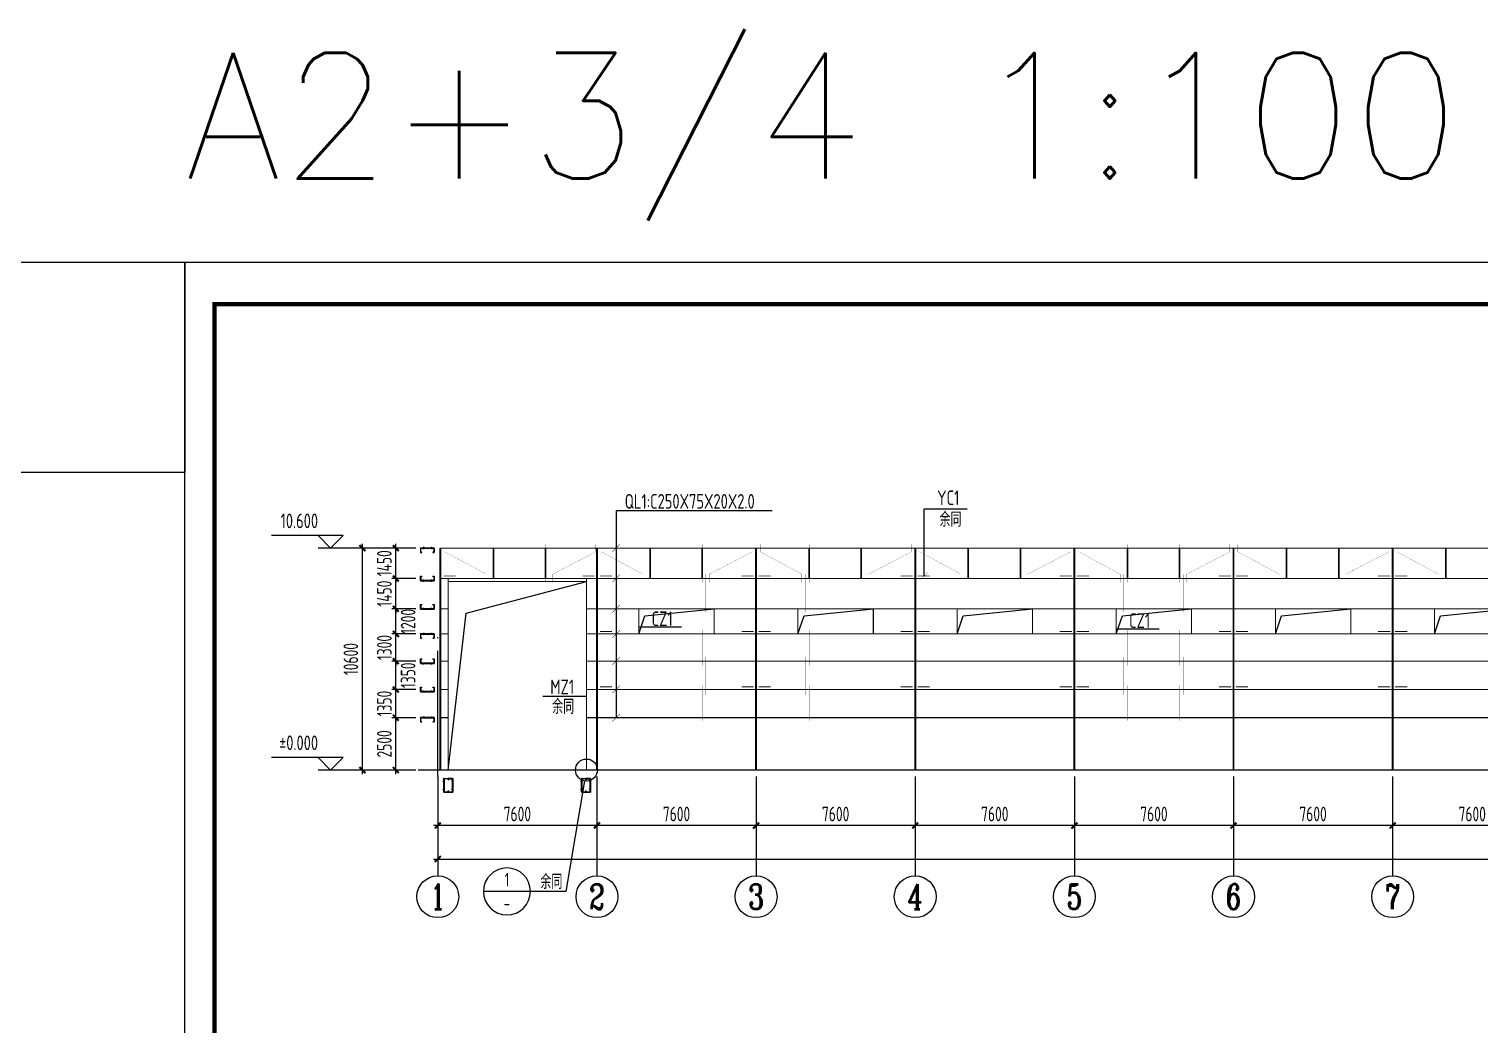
# Model space of a CAD drawing. Extents: x -3102990 to -851544, y -5293060 to -2540151.
# Drawn here: x -1682149 to -1647503, y -2649117 to -2625331 of the extents above; entities that cross this region are included whole.
import ezdxf
from ezdxf.enums import TextEntityAlignment as Align

# ---------------------------------------------------------------- set-up
doc = ezdxf.new("R2010")
doc.units = 0
doc.header["$LTSCALE"] = 1000
doc.header["$PDMODE"] = 1
doc.linetypes.add('DASH', pattern=[0.35, 0.25, -0.1])
doc.linetypes.add('DOTE', pattern=[2.42, 2, -0.2, 0.02, -0.2])
doc.layers.get('0').update_dxf_attribs({"linetype": 'CONTINUOUS'})
doc.layers.get('Defpoints').update_dxf_attribs({"linetype": 'CONTINUOUS'})
for name, color, linetype in [('AXIS', 253, 'DOTE'), ('BEAM_CON', 4, 'CONTINUOUS'), ('COLU', 7, 'CONTINUOUS'), ('DIM', 3, 'CONTINUOUS'), ('NUM', 7, 'CONTINUOUS'), ('PUB_TITLE', 4, 'CONTINUOUS'), ('REIN', 1, 'CONTINUOUS'), ('TEXT', 7, 'CONTINUOUS'), ('THIN', 7, 'CONTINUOUS'), ('檩托', 151, 'CONTINUOUS')]:
    doc.layers.add(name, color=color, linetype=linetype)
doc.layers.add('yichutu', color=7, linetype='CONTINUOUS', true_color=0xffffff, plot=False)
doc.styles.add('HZTXT', font='txt.shx', dxfattribs={"width": 0.7, "height": 300, "bigfont": 'hztxt.shx'})
doc.styles.add('TSSD_Axis', font='Complex.shx', dxfattribs={"width": 0.7, "bigfont": 'hztxt.shx'})
doc.styles.add('TSSD_Dimension', font='tssdeng.shx', dxfattribs={"width": 0.7, "bigfont": 'Hztxt.shx'})
doc.styles.add('TSSD_Label', font='tssdeng.shx', dxfattribs={"width": 0.75, "bigfont": 'hztxt.shx'})
doc.styles.add('TSSD_Num', font='tssdeng.shx', dxfattribs={"width": 0.75, "bigfont": 'hztxt.shx'})
doc.styles.add('TSSD_Rein', font='Tssdeng.shx', dxfattribs={"width": 0.75, "bigfont": 'hztxt.shx'})
doc.dimstyles.new('TSSD_200_100', dxfattribs={"dimtxt": 350, "dimasz": 100, "dimexe": 100, "dimexo": 250, "dimgap": 100, "dimtad": 1, "dimdec": 0, "dimlfac": 2, "dimzin": 0, "dimdsep": 46, "dimtxsty": 'TSSD_Dimension', "dimblk": 'ARCHTICK', "dimcen": 0, "dimdle": 100, "dimclrt": 7, "dimadec": 0, "dimazin": 0, "dimtfac": 1, "dimtdec": 0, "dimtix": 1, "dimtmove": 2, "dimatfit": 3, "dimfxl": 1, "dimtolj": 1, "dimtzin": 0, "dimarcsym": 0})

# ---------------------------------------------------------------- blocks, each defined once
blk = doc.blocks.new('ts_axno')
at = {"color": 0, "linetype": 'ByBlock', "lineweight": -2}
blk.add_circle((0, 0), 0.5, dxfattribs=at)
at = {"color": 0, "linetype": 'ByBlock', "lineweight": -2, "style": 'TSSD_Axis', "width": 0.7}
blk.add_attdef('A', text='', height=0.6, dxfattribs=at).set_placement((0, 0), align=Align.MIDDLE_CENTER)
blk = doc.blocks.new('_ArchTick')
at = {"color": 0, "const_width": 0.5}
blk.add_lwpolyline([(-0.71, -0.71), (0.71, 0.71)], dxfattribs=at)
blk = doc.blocks.new('*D1739')
at = {"layer": 'Defpoints', "color": 0, "ltscale": 1.5}
for p in [(-1649588, -2643181), (-1645788, -2643181), (-1649588, -2644353)]:
    blk.add_point(p, dxfattribs=at)
at = {"layer": 'DIM', "color": 0, "lineweight": -2, "ltscale": 1.5}
for p, q in [((-1649588, -2643431), (-1649588, -2644453)), ((-1645788, -2643431), (-1645788, -2644453)), ((-1645688, -2644353), (-1649688, -2644353))]:
    blk.add_line(p, q, dxfattribs=at)
at = {"layer": 'DIM', "color": 0, "lineweight": -2, "ltscale": 1.5, "xscale": 100, "yscale": 100, "zscale": 100, "rotation": 180}
blk.add_blockref('_ArchTick', (-1649588, -2644353), dxfattribs=at)
at = {"layer": 'DIM', "color": 0, "lineweight": -2, "ltscale": 1.5, "xscale": 100, "yscale": 100, "zscale": 100}
blk.add_blockref('_ArchTick', (-1645788, -2644353), dxfattribs=at)
at = {"layer": 'DIM', "color": 7, "ltscale": 1.5, "insert": (-1647688, -2644078), "char_height": 350, "attachment_point": 5, "style": 'TSSD_Dimension'}
blk.add_mtext('\\A1;7600', dxfattribs=at)
blk = doc.blocks.new('*D1740')
at = {"layer": 'Defpoints', "color": 0, "ltscale": 1.5}
for p in [(-1653388, -2643181), (-1649588, -2643181), (-1653388, -2644353)]:
    blk.add_point(p, dxfattribs=at)
at = {"layer": 'DIM', "color": 0, "lineweight": -2, "ltscale": 1.5}
for p, q in [((-1653388, -2643431), (-1653388, -2644453)), ((-1649588, -2643431), (-1649588, -2644453)), ((-1649488, -2644353), (-1653488, -2644353))]:
    blk.add_line(p, q, dxfattribs=at)
at = {"layer": 'DIM', "color": 0, "lineweight": -2, "ltscale": 1.5, "xscale": 100, "yscale": 100, "zscale": 100, "rotation": 180}
blk.add_blockref('_ArchTick', (-1653388, -2644353), dxfattribs=at)
at = {"layer": 'DIM', "color": 0, "lineweight": -2, "ltscale": 1.5, "xscale": 100, "yscale": 100, "zscale": 100}
blk.add_blockref('_ArchTick', (-1649588, -2644353), dxfattribs=at)
at = {"layer": 'DIM', "color": 7, "ltscale": 1.5, "insert": (-1651488, -2644078), "char_height": 350, "attachment_point": 5, "style": 'TSSD_Dimension'}
blk.add_mtext('\\A1;7600', dxfattribs=at)
blk = doc.blocks.new('*D1741')
at = {"layer": 'Defpoints', "color": 0, "ltscale": 1.5}
for p in [(-1657188, -2643181), (-1653388, -2643181), (-1657188, -2644353)]:
    blk.add_point(p, dxfattribs=at)
at = {"layer": 'DIM', "color": 0, "lineweight": -2, "ltscale": 1.5}
for p, q in [((-1657188, -2643431), (-1657188, -2644453)), ((-1653388, -2643431), (-1653388, -2644453)), ((-1653288, -2644353), (-1657288, -2644353))]:
    blk.add_line(p, q, dxfattribs=at)
at = {"layer": 'DIM', "color": 0, "lineweight": -2, "ltscale": 1.5, "xscale": 100, "yscale": 100, "zscale": 100, "rotation": 180}
blk.add_blockref('_ArchTick', (-1657188, -2644353), dxfattribs=at)
at = {"layer": 'DIM', "color": 0, "lineweight": -2, "ltscale": 1.5, "xscale": 100, "yscale": 100, "zscale": 100}
blk.add_blockref('_ArchTick', (-1653388, -2644353), dxfattribs=at)
at = {"layer": 'DIM', "color": 7, "ltscale": 1.5, "insert": (-1655288, -2644078), "char_height": 350, "attachment_point": 5, "style": 'TSSD_Dimension'}
blk.add_mtext('\\A1;7600', dxfattribs=at)
blk = doc.blocks.new('*D1742')
at = {"layer": 'Defpoints', "color": 0, "ltscale": 1.5}
for p in [(-1660988, -2643181), (-1657188, -2643181), (-1660988, -2644353)]:
    blk.add_point(p, dxfattribs=at)
at = {"layer": 'DIM', "color": 0, "lineweight": -2, "ltscale": 1.5}
for p, q in [((-1660988, -2643431), (-1660988, -2644453)), ((-1657188, -2643431), (-1657188, -2644453)), ((-1657088, -2644353), (-1661088, -2644353))]:
    blk.add_line(p, q, dxfattribs=at)
at = {"layer": 'DIM', "color": 0, "lineweight": -2, "ltscale": 1.5, "xscale": 100, "yscale": 100, "zscale": 100, "rotation": 180}
blk.add_blockref('_ArchTick', (-1660988, -2644353), dxfattribs=at)
at = {"layer": 'DIM', "color": 0, "lineweight": -2, "ltscale": 1.5, "xscale": 100, "yscale": 100, "zscale": 100}
blk.add_blockref('_ArchTick', (-1657188, -2644353), dxfattribs=at)
at = {"layer": 'DIM', "color": 7, "ltscale": 1.5, "insert": (-1659088, -2644078), "char_height": 350, "attachment_point": 5, "style": 'TSSD_Dimension'}
blk.add_mtext('\\A1;7600', dxfattribs=at)
blk = doc.blocks.new('*D1743')
at = {"layer": 'Defpoints', "color": 0, "ltscale": 1.5}
for p in [(-1664788, -2643181), (-1660988, -2643181), (-1664788, -2644353)]:
    blk.add_point(p, dxfattribs=at)
at = {"layer": 'DIM', "color": 0, "lineweight": -2, "ltscale": 1.5}
for p, q in [((-1664788, -2643431), (-1664788, -2644453)), ((-1660988, -2643431), (-1660988, -2644453)), ((-1660888, -2644353), (-1664888, -2644353))]:
    blk.add_line(p, q, dxfattribs=at)
at = {"layer": 'DIM', "color": 0, "lineweight": -2, "ltscale": 1.5, "xscale": 100, "yscale": 100, "zscale": 100, "rotation": 180}
blk.add_blockref('_ArchTick', (-1664788, -2644353), dxfattribs=at)
at = {"layer": 'DIM', "color": 0, "lineweight": -2, "ltscale": 1.5, "xscale": 100, "yscale": 100, "zscale": 100}
blk.add_blockref('_ArchTick', (-1660988, -2644353), dxfattribs=at)
at = {"layer": 'DIM', "color": 7, "ltscale": 1.5, "insert": (-1662888, -2644078), "char_height": 350, "attachment_point": 5, "style": 'TSSD_Dimension'}
blk.add_mtext('\\A1;7600', dxfattribs=at)
blk = doc.blocks.new('*D1744')
at = {"layer": 'Defpoints', "color": 0, "ltscale": 1.5}
for p in [(-1668588, -2643181), (-1664788, -2643181), (-1668588, -2644353)]:
    blk.add_point(p, dxfattribs=at)
at = {"layer": 'DIM', "color": 0, "lineweight": -2, "ltscale": 1.5}
for p, q in [((-1668588, -2643431), (-1668588, -2644453)), ((-1664788, -2643431), (-1664788, -2644453)), ((-1664688, -2644353), (-1668688, -2644353))]:
    blk.add_line(p, q, dxfattribs=at)
at = {"layer": 'DIM', "color": 0, "lineweight": -2, "ltscale": 1.5, "xscale": 100, "yscale": 100, "zscale": 100, "rotation": 180}
blk.add_blockref('_ArchTick', (-1668588, -2644353), dxfattribs=at)
at = {"layer": 'DIM', "color": 0, "lineweight": -2, "ltscale": 1.5, "xscale": 100, "yscale": 100, "zscale": 100}
blk.add_blockref('_ArchTick', (-1664788, -2644353), dxfattribs=at)
at = {"layer": 'DIM', "color": 7, "ltscale": 1.5, "insert": (-1666688, -2644078), "char_height": 350, "attachment_point": 5, "style": 'TSSD_Dimension'}
blk.add_mtext('\\A1;7600', dxfattribs=at)
blk = doc.blocks.new('*D1745')
at = {"layer": 'Defpoints', "color": 0, "ltscale": 1.5}
for p in [(-1672388, -2643181), (-1668588, -2643181), (-1672388, -2644353)]:
    blk.add_point(p, dxfattribs=at)
at = {"layer": 'DIM', "color": 0, "lineweight": -2, "ltscale": 1.5}
for p, q in [((-1672388, -2643431), (-1672388, -2644453)), ((-1668588, -2643431), (-1668588, -2644453)), ((-1668488, -2644353), (-1672488, -2644353))]:
    blk.add_line(p, q, dxfattribs=at)
at = {"layer": 'DIM', "color": 0, "lineweight": -2, "ltscale": 1.5, "xscale": 100, "yscale": 100, "zscale": 100, "rotation": 180}
blk.add_blockref('_ArchTick', (-1672388, -2644353), dxfattribs=at)
at = {"layer": 'DIM', "color": 0, "lineweight": -2, "ltscale": 1.5, "xscale": 100, "yscale": 100, "zscale": 100}
blk.add_blockref('_ArchTick', (-1668588, -2644353), dxfattribs=at)
at = {"layer": 'DIM', "color": 7, "ltscale": 1.5, "insert": (-1670488, -2644078), "char_height": 350, "attachment_point": 5, "style": 'TSSD_Dimension'}
blk.add_mtext('\\A1;7600', dxfattribs=at)
blk = doc.blocks.new('*D1746')
at = {"layer": 'Defpoints', "color": 0, "ltscale": 1.5}
for p in [(-1672388, -2643181), (-1596388, -2643181), (-1596388, -2645153)]:
    blk.add_point(p, dxfattribs=at)
at = {"layer": 'DIM', "color": 0, "lineweight": -2, "ltscale": 1.5}
for p, q in [((-1672388, -2643431), (-1672388, -2645253)), ((-1596388, -2643431), (-1596388, -2645253)), ((-1672488, -2645153), (-1596288, -2645153))]:
    blk.add_line(p, q, dxfattribs=at)
at = {"layer": 'DIM', "color": 0, "lineweight": -2, "ltscale": 1.5, "xscale": 100, "yscale": 100, "zscale": 100, "rotation": 180}
blk.add_blockref('_ArchTick', (-1672388, -2645153), dxfattribs=at)
at = {"layer": 'DIM', "color": 0, "lineweight": -2, "ltscale": 1.5, "xscale": 100, "yscale": 100, "zscale": 100}
blk.add_blockref('_ArchTick', (-1596388, -2645153), dxfattribs=at)
at = {"layer": 'DIM', "color": 7, "ltscale": 1.5, "insert": (-1634388, -2644878), "char_height": 350, "attachment_point": 5, "style": 'TSSD_Dimension'}
blk.add_mtext('\\A1;152000', dxfattribs=at)
blk = doc.blocks.new('*D1725')
at = {"layer": 'Defpoints', "color": 0, "ltscale": 1.5}
for p in [(-1674189, -2637728), (-1672666, -2637728), (-1672666, -2643028)]:
    blk.add_point(p, dxfattribs=at)
at = {"layer": 'DIM', "color": 0, "lineweight": -2, "ltscale": 1.5}
for p, q in [((-1672916, -2637728), (-1674289, -2637728)), ((-1674189, -2643128), (-1674189, -2637628)), ((-1672916, -2643028), (-1674289, -2643028))]:
    blk.add_line(p, q, dxfattribs=at)
at = {"layer": 'DIM', "color": 0, "lineweight": -2, "ltscale": 1.5, "xscale": 100, "yscale": 100, "zscale": 100}
for p, rotation in [((-1674189, -2637728), 90), ((-1674189, -2643028), 270)]:
    blk.add_blockref('_ArchTick', p, dxfattribs=dict(at, rotation=rotation))
at = {"layer": 'DIM', "color": 7, "ltscale": 1.5, "insert": (-1674464, -2640378), "char_height": 350, "attachment_point": 5, "rotation": 90, "style": 'TSSD_Dimension'}
blk.add_mtext('\\A1;10600', dxfattribs=at)
blk = doc.blocks.new('*D1765')
at = {"layer": 'Defpoints', "color": 0, "ltscale": 1.5}
for p in [(-1673389, -2641778), (-1672666, -2641778), (-1672666, -2643028)]:
    blk.add_point(p, dxfattribs=at)
at = {"layer": 'DIM', "color": 0, "lineweight": -2, "ltscale": 1.5}
for p, q in [((-1672916, -2641778), (-1673489, -2641778)), ((-1673389, -2643128), (-1673389, -2641678)), ((-1672916, -2643028), (-1673489, -2643028))]:
    blk.add_line(p, q, dxfattribs=at)
at = {"layer": 'DIM', "color": 0, "lineweight": -2, "ltscale": 1.5, "xscale": 100, "yscale": 100, "zscale": 100}
for p, rotation in [((-1673389, -2641778), 90), ((-1673389, -2643028), 270)]:
    blk.add_blockref('_ArchTick', p, dxfattribs=dict(at, rotation=rotation))
at = {"layer": 'DIM', "color": 7, "ltscale": 1.5, "insert": (-1673664, -2642403), "char_height": 350, "attachment_point": 5, "rotation": 90, "style": 'TSSD_Dimension'}
blk.add_mtext('\\A1;2500', dxfattribs=at)
blk = doc.blocks.new('*D1766')
at = {"layer": 'Defpoints', "color": 0, "ltscale": 1.5}
for p in [(-1673389, -2641103), (-1672666, -2641103), (-1672666, -2641778)]:
    blk.add_point(p, dxfattribs=at)
at = {"layer": 'DIM', "color": 0, "lineweight": -2, "ltscale": 1.5}
for p, q in [((-1673389, -2641103), (-1673389, -2641003)), ((-1672916, -2641103), (-1673489, -2641103)), ((-1673389, -2641778), (-1673389, -2641103)), ((-1672916, -2641778), (-1673489, -2641778)), ((-1673389, -2641778), (-1673389, -2641878))]:
    blk.add_line(p, q, dxfattribs=at)
at = {"layer": 'DIM', "color": 0, "lineweight": -2, "ltscale": 1.5, "xscale": 100, "yscale": 100, "zscale": 100}
for p, rotation in [((-1673389, -2641103), 270), ((-1673389, -2641778), 90)]:
    blk.add_blockref('_ArchTick', p, dxfattribs=dict(at, rotation=rotation))
at = {"layer": 'DIM', "color": 7, "ltscale": 1.5, "insert": (-1673664, -2641440), "char_height": 350, "attachment_point": 5, "rotation": 90, "style": 'TSSD_Dimension'}
blk.add_mtext('\\A1;1350', dxfattribs=at)
blk = doc.blocks.new('*D1767')
at = {"layer": 'Defpoints', "color": 0, "ltscale": 1.5}
for p in [(-1673389, -2640428), (-1672666, -2640428), (-1672666, -2641103)]:
    blk.add_point(p, dxfattribs=at)
at = {"layer": 'DIM', "color": 0, "lineweight": -2, "ltscale": 1.5}
for p, q in [((-1673389, -2641203), (-1673389, -2640328)), ((-1672916, -2640428), (-1673489, -2640428)), ((-1672916, -2641103), (-1673489, -2641103))]:
    blk.add_line(p, q, dxfattribs=at)
at = {"layer": 'DIM', "color": 0, "lineweight": -2, "ltscale": 1.5, "xscale": 100, "yscale": 100, "zscale": 100}
for p, rotation in [((-1673389, -2640428), 90), ((-1673389, -2641103), 270)]:
    blk.add_blockref('_ArchTick', p, dxfattribs=dict(at, rotation=rotation))
at = {"layer": 'DIM', "color": 7, "ltscale": 1.5, "insert": (-1673097, -2640765), "char_height": 350, "attachment_point": 5, "rotation": 90, "style": 'TSSD_Dimension'}
blk.add_mtext('\\A1;1350', dxfattribs=at)
blk = doc.blocks.new('*D1768')
at = {"layer": 'Defpoints', "color": 0, "ltscale": 1.5}
for p in [(-1673389, -2639778), (-1672666, -2639778), (-1672666, -2640428)]:
    blk.add_point(p, dxfattribs=at)
at = {"layer": 'DIM', "color": 0, "lineweight": -2, "ltscale": 1.5}
for p, q in [((-1673389, -2639778), (-1673389, -2639678)), ((-1672916, -2639778), (-1673489, -2639778)), ((-1673389, -2640428), (-1673389, -2639778)), ((-1672916, -2640428), (-1673489, -2640428)), ((-1673389, -2640428), (-1673389, -2640528))]:
    blk.add_line(p, q, dxfattribs=at)
at = {"layer": 'DIM', "color": 0, "lineweight": -2, "ltscale": 1.5, "xscale": 100, "yscale": 100, "zscale": 100}
for p, rotation in [((-1673389, -2639778), 270), ((-1673389, -2640428), 90)]:
    blk.add_blockref('_ArchTick', p, dxfattribs=dict(at, rotation=rotation))
at = {"layer": 'DIM', "color": 7, "ltscale": 1.5, "insert": (-1673664, -2640103), "char_height": 350, "attachment_point": 5, "rotation": 90, "style": 'TSSD_Dimension'}
blk.add_mtext('\\A1;1300', dxfattribs=at)
blk = doc.blocks.new('*D1769')
at = {"layer": 'Defpoints', "color": 0, "ltscale": 1.5}
for p in [(-1673389, -2639178), (-1672666, -2639178), (-1672666, -2639778)]:
    blk.add_point(p, dxfattribs=at)
at = {"layer": 'DIM', "color": 0, "lineweight": -2, "ltscale": 1.5}
for p, q in [((-1672916, -2639178), (-1673489, -2639178)), ((-1673389, -2639878), (-1673389, -2639078)), ((-1672916, -2639778), (-1673489, -2639778))]:
    blk.add_line(p, q, dxfattribs=at)
at = {"layer": 'DIM', "color": 0, "lineweight": -2, "ltscale": 1.5, "xscale": 100, "yscale": 100, "zscale": 100}
for p, rotation in [((-1673389, -2639178), 90), ((-1673389, -2639778), 270)]:
    blk.add_blockref('_ArchTick', p, dxfattribs=dict(at, rotation=rotation))
at = {"layer": 'DIM', "color": 7, "ltscale": 1.5, "insert": (-1673097, -2639478), "char_height": 350, "attachment_point": 5, "rotation": 90, "style": 'TSSD_Dimension'}
blk.add_mtext('\\A1;1200', dxfattribs=at)
blk = doc.blocks.new('*D1770')
at = {"layer": 'Defpoints', "color": 0, "ltscale": 1.5}
for p in [(-1673389, -2638453), (-1672666, -2638453), (-1672666, -2639178)]:
    blk.add_point(p, dxfattribs=at)
at = {"layer": 'DIM', "color": 0, "lineweight": -2, "ltscale": 1.5}
for p, q in [((-1672916, -2638453), (-1673489, -2638453)), ((-1673389, -2638453), (-1673389, -2638353)), ((-1673389, -2639178), (-1673389, -2638453)), ((-1672916, -2639178), (-1673489, -2639178)), ((-1673389, -2639178), (-1673389, -2639278))]:
    blk.add_line(p, q, dxfattribs=at)
at = {"layer": 'DIM', "color": 0, "lineweight": -2, "ltscale": 1.5, "xscale": 100, "yscale": 100, "zscale": 100}
for p, rotation in [((-1673389, -2638453), 270), ((-1673389, -2639178), 90)]:
    blk.add_blockref('_ArchTick', p, dxfattribs=dict(at, rotation=rotation))
at = {"layer": 'DIM', "color": 7, "ltscale": 1.5, "insert": (-1673664, -2638815), "char_height": 350, "attachment_point": 5, "rotation": 90, "style": 'TSSD_Dimension'}
blk.add_mtext('\\A1;1450', dxfattribs=at)
blk = doc.blocks.new('*D1771')
at = {"layer": 'Defpoints', "color": 0, "ltscale": 1.5}
for p in [(-1673389, -2637728), (-1672666, -2637728), (-1672666, -2638453)]:
    blk.add_point(p, dxfattribs=at)
at = {"layer": 'DIM', "color": 0, "lineweight": -2, "ltscale": 1.5}
for p, q in [((-1672916, -2637728), (-1673489, -2637728)), ((-1673389, -2637728), (-1673389, -2637628)), ((-1673389, -2638453), (-1673389, -2637728)), ((-1672916, -2638453), (-1673489, -2638453)), ((-1673389, -2638453), (-1673389, -2638553))]:
    blk.add_line(p, q, dxfattribs=at)
at = {"layer": 'DIM', "color": 0, "lineweight": -2, "ltscale": 1.5, "xscale": 100, "yscale": 100, "zscale": 100}
for p, rotation in [((-1673389, -2637728), 270), ((-1673389, -2638453), 90)]:
    blk.add_blockref('_ArchTick', p, dxfattribs=dict(at, rotation=rotation))
at = {"layer": 'DIM', "color": 7, "ltscale": 1.5, "insert": (-1673664, -2638090), "char_height": 350, "attachment_point": 5, "rotation": 90, "style": 'TSSD_Dimension'}
blk.add_mtext('\\A1;1450', dxfattribs=at)
blk = doc.blocks.new('A$C3B052B7C')
at = {"layer": '檩托'}
for p, q in [((-358, 25), (-315, 25)), ((-358, 16), (-358, 25)), ((-358, 16), (-358, -98)), ((2, 16), (-358, 16)), ((2, 16), (-358, 16)), ((-354, 12), (-2, 12)), ((-354, -93), (-354, 12)), ((-315, 25), (2, 25)), ((-286, 45), (-286, -9)), ((-286, 25, 571), (-286, 12, 571)), ((-71, 45), (-71, -9)), ((-71, 25), (-71, 12)), ((-2, 12), (-2, -93)), ((2, -98), (2, 25)), ((-358, -98), (-326, -98)), ((-326, -93), (-354, -93)), ((-326, -98), (-326, -93)), ((-31, -93), (-31, -98)), ((-2, -93), (-31, -93)), ((-31, -98), (2, -98))]:
    blk.add_line(p, q, dxfattribs=at)
blk = doc.blocks.new('ts_idx')
at = {"color": 0, "linetype": 'ByBlock', "lineweight": -2}
blk.add_line((-0.5, 0), (0.5, 0), dxfattribs=at)
blk.add_circle((0, 0), 0.5, dxfattribs=at)
at = {"color": 0, "linetype": 'ByBlock', "lineweight": -2, "style": 'TSSD_Num', "width": 0.7}
for tag, p in [('1', (0, 0.25)), ('A', (0, -0.25))]:
    blk.add_attdef(tag, text='', height=0.286, dxfattribs=at).set_placement(p, align=Align.MIDDLE_CENTER)
blk = doc.blocks.new('A$C16496DF1')
at = {"layer": 'PUB_TITLE'}
blk.add_lwpolyline([(0, 0), (0, 42000), (104100, 42000), (104100, 0)], close=True, dxfattribs=at)
at = {"layer": 'PUB_TITLE', "const_width": 100}
blk.add_lwpolyline([(103100, 1000), (103100, 41000), (713, 41000), (713, 1000), (103100, 1000)], dxfattribs=at)
blk = doc.blocks.new('yct-1041-420-104100-42000-100-2006.0')
at = {"layer": 'yichutu', "color": 7, "true_color": 0xffffff}
blk.add_lwpolyline([(0, 0), (0, 42000), (104100, 42000), (104100, 0)], close=True, dxfattribs=at)
at = {"layer": 'yichutu', "color": 7, "true_color": 0xffffff, "style": 'HZTXT'}
blk.add_text('A2+3/4 1:100', height=3000, dxfattribs=at).set_placement((0, 44000))

msp = doc.modelspace()

# ---------------------------------------------------------------- linework, layer by layer
at = {"color": 0, "linetype": 'ByBlock'}
for p, q in [((-1660770.62, -2636792.03), (-1659747.89, -2636792.03)), ((-1660770.62, -2638394.5), (-1660770.62, -2636792.03)), ((-1667587.93, -2639611.28), (-1666565.19, -2639611.28)), ((-1656187.93, -2639655.28), (-1655165.19, -2639655.28))]:
    msp.add_line(p, q, dxfattribs=at)
at = {"layer": 'AXIS', "ltscale": 1.5}
msp.add_line((-1672387.93, -2643181.1), (-1672387.93, -2639855.75), dxfattribs=at)
at = {"layer": 'BEAM_CON', "lineweight": 5, "ltscale": 1.5}
msp.add_lwpolyline([(-1685865.91, -2630902.4), (-1678431.92, -2630902.4), (-1678431.92, -2635920.73), (-1685865.91, -2635920.73)], close=True, dxfattribs=at)
msp.add_lwpolyline([(-1685865.91, -2630902.4), (-1678431.92, -2630902.4), (-1678431.92, -2635920.73), (-1685865.91, -2635920.73)], close=True, dxfattribs=at)
at = {"layer": 'COLU', "linetype": 'ByBlock', "const_width": 45}
for points in [[(-1672327.93, -2637727.57), (-1672327.93, -2643027.57)], [(-1668587.93, -2637727.57), (-1668587.93, -2643027.57)], [(-1664787.93, -2637727.57), (-1664787.93, -2643027.57)], [(-1660987.93, -2637727.57), (-1660987.93, -2643027.57)], [(-1657187.93, -2637727.57), (-1657187.93, -2643027.57)], [(-1653387.93, -2637727.57), (-1653387.93, -2643027.57)], [(-1649587.93, -2637727.57), (-1649587.93, -2643027.57)]]:
    msp.add_lwpolyline(points, dxfattribs=at)
at = {"layer": 'NUM', "ltscale": 1.5}
for p, q in [((-1672387.93, -2643181.1), (-1672387.93, -2645553.4)), ((-1668587.93, -2643181.1), (-1668587.93, -2645553.4)), ((-1664787.93, -2643181.1), (-1664787.93, -2645553.4)), ((-1660987.93, -2643181.1), (-1660987.93, -2645553.4)), ((-1657187.93, -2643181.1), (-1657187.93, -2645553.4)), ((-1653387.93, -2643181.1), (-1653387.93, -2645553.4)), ((-1649587.93, -2643181.1), (-1649587.93, -2645553.4))]:
    msp.add_line(p, q, dxfattribs=at)
at = {"layer": 'REIN', "color": 0, "lineweight": 5}
for p, q in [((-1671712.44, -2639282.1), (-1668837.93, -2638527.57)), ((-1672137.93, -2643027.57), (-1671712.44, -2639282.1)), ((-1667587.93, -2639777.57), (-1667441.92, -2639346.69)), ((-1667441.92, -2639346.69), (-1665787.93, -2639177.57)), ((-1663787.93, -2639777.57), (-1663641.92, -2639346.69)), ((-1663641.92, -2639346.69), (-1661987.93, -2639177.57)), ((-1659987.93, -2639777.57), (-1659841.92, -2639346.69)), ((-1659841.92, -2639346.69), (-1658187.93, -2639177.57)), ((-1656187.93, -2639777.57), (-1656041.92, -2639346.69)), ((-1656041.92, -2639346.69), (-1654387.93, -2639177.57)), ((-1652387.93, -2639777.57), (-1652241.92, -2639346.69)), ((-1652241.92, -2639346.69), (-1650587.93, -2639177.57)), ((-1648587.93, -2639777.57), (-1648441.92, -2639346.69)), ((-1648441.92, -2639346.69), (-1646787.93, -2639177.57))]:
    msp.add_line(p, q, dxfattribs=at)
at = {"layer": 'REIN', "color": 0, "lineweight": 5, "const_width": 25}
for points in [[(-1596447.93, -2637727.57), (-1672327.93, -2637727.57)], [(-1596447.93, -2638452.57), (-1672327.93, -2638452.57)], [(-1672137.93, -2638527.57), (-1672137.93, -2638452.57)], [(-1668837.93, -2638527.57), (-1668837.93, -2638452.57)], [(-1672137.93, -2639177.57), (-1672327.93, -2639177.57)], [(-1596447.93, -2639177.57), (-1668837.93, -2639177.57)], [(-1672137.93, -2639777.57), (-1672327.93, -2639777.57)], [(-1602737.93, -2639777.57), (-1668837.93, -2639777.57)], [(-1672137.93, -2640427.57), (-1672327.93, -2640427.57)], [(-1602737.93, -2640427.57), (-1668837.93, -2640427.57)], [(-1672137.93, -2641102.57), (-1672327.93, -2641102.57)], [(-1602737.93, -2641102.57), (-1668837.93, -2641102.57)], [(-1672137.93, -2641777.57), (-1672327.93, -2641777.57)], [(-1602737.93, -2641777.57), (-1668837.93, -2641777.57)], [(-1672864.35, -2643027.57), (-1595699.33, -2643027.57)]]:
    msp.add_lwpolyline(points, dxfattribs=at)
at = {"layer": 'REIN', "color": 3, "linetype": 'ByBlock'}
for points, const_width in [([(-1672223.49, -2637635.88), (-1672223.49, -2637816.1), (-1671235.41, -2638349.36), (-1671235.41, -2638549.05)], 4), ([(-1671060.44, -2637727.57), (-1671060.44, -2638452.57)], 40), ([(-1671060.44, -2638549.05), (-1671060.44, -2637635.88)], 4), ([(-1669816.58, -2637727.57), (-1669816.58, -2638452.57)], 40), ([(-1669816.58, -2638549.05), (-1669816.58, -2637635.88)], 4), ([(-1668616.03, -2637635.88), (-1668616.03, -2637816.1), (-1669641.61, -2638349.36), (-1669641.61, -2638549.05)], 4), ([(-1668483.49, -2637635.88), (-1668483.49, -2637816.1), (-1667495.41, -2638349.36), (-1667495.41, -2638549.05)], 4), ([(-1667320.44, -2637727.57), (-1667320.44, -2638452.57)], 40), ([(-1667320.44, -2638549.05), (-1667320.44, -2637635.88)], 4), ([(-1666076.58, -2637727.57), (-1666076.58, -2638452.57)], 40), ([(-1666076.58, -2638549.05), (-1666076.58, -2637635.88)], 4), ([(-1664876.03, -2637635.88), (-1664876.03, -2637816.1), (-1665901.61, -2638349.36), (-1665901.61, -2638549.05)], 4), ([(-1664683.49, -2637635.88), (-1664683.49, -2637816.1), (-1663695.41, -2638349.36), (-1663695.41, -2638549.05)], 4), ([(-1663520.44, -2637727.57), (-1663520.44, -2638452.57)], 40), ([(-1663520.44, -2638549.05), (-1663520.44, -2637635.88)], 4), ([(-1662276.58, -2637727.57), (-1662276.58, -2638452.57)], 40), ([(-1662276.58, -2638549.05), (-1662276.58, -2637635.88)], 4), ([(-1661076.03, -2637635.88), (-1661076.03, -2637816.1), (-1662101.61, -2638349.36), (-1662101.61, -2638549.05)], 4), ([(-1660883.49, -2637635.88), (-1660883.49, -2637816.1), (-1659895.41, -2638349.36), (-1659895.41, -2638549.05)], 4), ([(-1659720.44, -2637727.57), (-1659720.44, -2638452.57)], 40), ([(-1659720.44, -2638549.05), (-1659720.44, -2637635.88)], 4), ([(-1658476.58, -2637727.57), (-1658476.58, -2638452.57)], 40), ([(-1658476.58, -2638549.05), (-1658476.58, -2637635.88)], 4), ([(-1657276.03, -2637635.88), (-1657276.03, -2637816.1), (-1658301.61, -2638349.36), (-1658301.61, -2638549.05)], 4), ([(-1657083.49, -2637635.88), (-1657083.49, -2637816.1), (-1656095.41, -2638349.36), (-1656095.41, -2638549.05)], 4), ([(-1655920.44, -2637727.57), (-1655920.44, -2638452.57)], 40), ([(-1655920.44, -2638549.05), (-1655920.44, -2637635.88)], 4), ([(-1654676.58, -2637727.57), (-1654676.58, -2638452.57)], 40), ([(-1654676.58, -2638549.05), (-1654676.58, -2637635.88)], 4), ([(-1653476.03, -2637635.88), (-1653476.03, -2637816.1), (-1654501.61, -2638349.36), (-1654501.61, -2638549.05)], 4), ([(-1653283.49, -2637635.88), (-1653283.49, -2637816.1), (-1652295.41, -2638349.36), (-1652295.41, -2638549.05)], 4), ([(-1652120.44, -2637727.57), (-1652120.44, -2638452.57)], 40), ([(-1652120.44, -2638549.05), (-1652120.44, -2637635.88)], 4), ([(-1650876.58, -2637727.57), (-1650876.58, -2638452.57)], 40), ([(-1650876.58, -2638549.05), (-1650876.58, -2637635.88)], 4), ([(-1649676.03, -2637635.88), (-1649676.03, -2637816.1), (-1650701.61, -2638349.36), (-1650701.61, -2638549.05)], 4), ([(-1649483.49, -2637635.88), (-1649483.49, -2637816.1), (-1648495.41, -2638349.36), (-1648495.41, -2638549.05)], 4), ([(-1648320.44, -2637727.57), (-1648320.44, -2638452.57)], 40), ([(-1648320.44, -2638549.05), (-1648320.44, -2637635.88)], 4), ([(-1667407.93, -2638351.44), (-1667407.93, -2639249.88)], 4), ([(-1665989.1, -2638351.44), (-1665989.1, -2639249.88)], 4), ([(-1663607.93, -2638351.44), (-1663607.93, -2639249.88)], 4), ([(-1662189.1, -2638351.44), (-1662189.1, -2639249.88)], 4), ([(-1659807.93, -2638351.44), (-1659807.93, -2639249.88)], 4), ([(-1658389.1, -2638351.44), (-1658389.1, -2639249.88)], 4), ([(-1656007.93, -2638351.44), (-1656007.93, -2639249.88)], 4), ([(-1654589.1, -2638351.44), (-1654589.1, -2639249.88)], 4), ([(-1652207.93, -2638351.44), (-1652207.93, -2639249.88)], 4), ([(-1650789.1, -2638351.44), (-1650789.1, -2639249.88)], 4), ([(-1648407.93, -2638351.44), (-1648407.93, -2639249.88)], 4), ([(-1667320.44, -2640525.58), (-1667320.44, -2639685.88)], 4), ([(-1666076.58, -2640525.58), (-1666076.58, -2639685.88)], 4), ([(-1663520.44, -2640525.58), (-1663520.44, -2639685.88)], 4), ([(-1662276.58, -2640525.58), (-1662276.58, -2639685.88)], 4), ([(-1659720.44, -2640525.58), (-1659720.44, -2639685.88)], 4), ([(-1658476.58, -2640525.58), (-1658476.58, -2639685.88)], 4), ([(-1655920.44, -2640525.58), (-1655920.44, -2639685.88)], 4), ([(-1654676.58, -2640525.58), (-1654676.58, -2639685.88)], 4), ([(-1652120.44, -2640525.58), (-1652120.44, -2639685.88)], 4), ([(-1650876.58, -2640525.58), (-1650876.58, -2639685.88)], 4), ([(-1648320.44, -2640525.58), (-1648320.44, -2639685.88)], 4), ([(-1667407.93, -2640327.97), (-1667407.93, -2641229.8)], 4), ([(-1665989.1, -2640327.97), (-1665989.1, -2641229.8)], 4), ([(-1663607.93, -2640327.97), (-1663607.93, -2641229.8)], 4), ([(-1662189.1, -2640327.97), (-1662189.1, -2641229.8)], 4), ([(-1659807.93, -2640327.97), (-1659807.93, -2641229.8)], 4), ([(-1658389.1, -2640327.97), (-1658389.1, -2641229.8)], 4), ([(-1656007.93, -2640327.97), (-1656007.93, -2641229.8)], 4), ([(-1654589.1, -2640327.97), (-1654589.1, -2641229.8)], 4), ([(-1652207.93, -2640327.97), (-1652207.93, -2641229.8)], 4), ([(-1650789.1, -2640327.97), (-1650789.1, -2641229.8)], 4), ([(-1648407.93, -2640327.97), (-1648407.93, -2641229.8)], 4), ([(-1667320.44, -2641850.58), (-1667320.44, -2641010.88)], 4), ([(-1666076.58, -2641850.58), (-1666076.58, -2641010.88)], 4), ([(-1663520.44, -2641850.58), (-1663520.44, -2641010.88)], 4), ([(-1662276.58, -2641850.58), (-1662276.58, -2641010.88)], 4), ([(-1659720.44, -2641850.58), (-1659720.44, -2641010.88)], 4), ([(-1658476.58, -2641850.58), (-1658476.58, -2641010.88)], 4), ([(-1655920.44, -2641850.58), (-1655920.44, -2641010.88)], 4), ([(-1654676.58, -2641850.58), (-1654676.58, -2641010.88)], 4), ([(-1652120.44, -2641850.58), (-1652120.44, -2641010.88)], 4), ([(-1650876.58, -2641850.58), (-1650876.58, -2641010.88)], 4), ([(-1648320.44, -2641850.58), (-1648320.44, -2641010.88)], 4)]:
    msp.add_lwpolyline(points, dxfattribs=dict(at, const_width=const_width))
at = {"layer": 'REIN', "color": 2, "linetype": 'DASH', "ltscale": 0.4, "const_width": 20}
for points in [[(-1672247.11, -2638394.5), (-1671957.95, -2638394.5)], [(-1668928.12, -2638394.5), (-1668638.95, -2638394.5)], [(-1668515.4, -2638394.5), (-1668226.24, -2638394.5)], [(-1665135, -2638394.5), (-1664845.84, -2638394.5)], [(-1664440.85, -2638394.5), (-1664730.01, -2638394.5)], [(-1661335, -2638394.5), (-1661045.84, -2638394.5)], [(-1660640.85, -2638394.5), (-1660930.01, -2638394.5)], [(-1657535, -2638394.5), (-1657245.84, -2638394.5)], [(-1656840.85, -2638394.5), (-1657130.01, -2638394.5)], [(-1653735, -2638394.5), (-1653445.84, -2638394.5)], [(-1653040.85, -2638394.5), (-1653330.01, -2638394.5)], [(-1649935, -2638394.5), (-1649645.84, -2638394.5)], [(-1649240.85, -2638394.5), (-1649530.01, -2638394.5)], [(-1668515.4, -2639720.56), (-1668226.24, -2639720.56)], [(-1665135, -2639720.56), (-1664845.84, -2639720.56)], [(-1664440.85, -2639720.56), (-1664730.01, -2639720.56)], [(-1661335, -2639720.56), (-1661045.84, -2639720.56)], [(-1660640.85, -2639720.56), (-1660930.01, -2639720.56)], [(-1657535, -2639720.56), (-1657245.84, -2639720.56)], [(-1656840.85, -2639720.56), (-1657130.01, -2639720.56)], [(-1653735, -2639720.56), (-1653445.84, -2639720.56)], [(-1653040.85, -2639720.56), (-1653330.01, -2639720.56)], [(-1649935, -2639720.56), (-1649645.84, -2639720.56)], [(-1649240.85, -2639720.56), (-1649530.01, -2639720.56)], [(-1668515.4, -2641039.72), (-1668226.24, -2641039.72)], [(-1665135, -2641039.72), (-1664845.84, -2641039.72)], [(-1664440.85, -2641039.72), (-1664730.01, -2641039.72)], [(-1661335, -2641039.72), (-1661045.84, -2641039.72)], [(-1660640.85, -2641039.72), (-1660930.01, -2641039.72)], [(-1657535, -2641039.72), (-1657245.84, -2641039.72)], [(-1656840.85, -2641039.72), (-1657130.01, -2641039.72)], [(-1653735, -2641039.72), (-1653445.84, -2641039.72)], [(-1653040.85, -2641039.72), (-1653330.01, -2641039.72)], [(-1649935, -2641039.72), (-1649645.84, -2641039.72)], [(-1649240.85, -2641039.72), (-1649530.01, -2641039.72)]]:
    msp.add_lwpolyline(points, dxfattribs=at)
at = {"layer": 'REIN', "color": 0, "lineweight": 5, "const_width": 25}
for points in [[(-1672137.93, -2638527.57), (-1668837.93, -2638527.57), (-1668837.93, -2643027.57), (-1672137.93, -2643027.57)], [(-1667587.93, -2639177.57), (-1665787.93, -2639177.57), (-1665787.93, -2639777.57), (-1667587.93, -2639777.57)], [(-1663787.93, -2639177.57), (-1661987.93, -2639177.57), (-1661987.93, -2639777.57), (-1663787.93, -2639777.57)], [(-1659987.93, -2639177.57), (-1658187.93, -2639177.57), (-1658187.93, -2639777.57), (-1659987.93, -2639777.57)], [(-1656187.93, -2639177.57), (-1654387.93, -2639177.57), (-1654387.93, -2639777.57), (-1656187.93, -2639777.57)], [(-1652387.93, -2639177.57), (-1650587.93, -2639177.57), (-1650587.93, -2639777.57), (-1652387.93, -2639777.57)], [(-1648587.93, -2639177.57), (-1646787.93, -2639177.57), (-1646787.93, -2639777.57), (-1648587.93, -2639777.57)]]:
    msp.add_lwpolyline(points, close=True, dxfattribs=at)
at = {"layer": 'TEXT', "lineweight": 9}
for p, q in [((-1668129.43, -2636834.99), (-1668129.43, -2641777.57)), ((-1664404.48, -2636834.99), (-1668129.43, -2636834.99))]:
    msp.add_line(p, q, dxfattribs=at)
at = {"layer": 'TEXT', "lineweight": 5}
msp.add_line((-1668837.93, -2641270.2), (-1669878.68, -2641270.2), dxfattribs=at)
at = {"layer": 'TEXT', "lineweight": 9, "const_width": 10}
for points in [[(-1668039.22, -2637637.35), (-1668219.65, -2637817.78)], [(-1660680.41, -2638304.29), (-1660860.84, -2638484.72)], [(-1668039.22, -2638362.35), (-1668219.65, -2638542.78)], [(-1668039.22, -2639087.35), (-1668219.65, -2639267.78)], [(-1668039.22, -2639687.35), (-1668219.65, -2639867.78)], [(-1668039.22, -2640337.35), (-1668219.65, -2640517.78)], [(-1668039.22, -2641012.35), (-1668219.65, -2641192.78)], [(-1668039.22, -2641687.35), (-1668219.65, -2641867.78)]]:
    msp.add_lwpolyline(points, dxfattribs=at)
at = {"layer": 'THIN'}
for p, q in [((-1675246.85, -2637427.57), (-1676357.42, -2637427.57)), ((-1674946.85, -2637727.57), (-1675246.85, -2637427.57)), ((-1674646.85, -2637427.57), (-1675246.85, -2637427.57)), ((-1674946.85, -2637727.57), (-1674646.85, -2637427.57)), ((-1673994.23, -2637727.57), (-1675246.85, -2637727.57)), ((-1674946.85, -2637727.57), (-1674946.85, -2637727.57)), ((-1675246.85, -2642727.57), (-1676357.42, -2642727.57)), ((-1674946.85, -2643027.57), (-1675246.85, -2642727.57)), ((-1674646.85, -2642727.57), (-1675246.85, -2642727.57)), ((-1674946.85, -2643027.57), (-1674646.85, -2642727.57)), ((-1673994.23, -2643027.57), (-1675246.85, -2643027.57)), ((-1674946.85, -2643027.57), (-1674946.85, -2643027.57)), ((-1668883.62, -2643286.6), (-1669328.26, -2645927.08)), ((-1669328.26, -2645927.08), (-1670177.36, -2645927.08))]:
    msp.add_line(p, q, dxfattribs=at)
msp.add_circle((-1668837.93, -2643027.57), 263.03, dxfattribs=at)

# ---------------------------------------------------------------- block references
at = {"ltscale": 1.5}
msp.add_blockref('A$C16496DF1', (-1678431.92, -2672902.4), dxfattribs=at)
at = {"layer": 'NUM'}
ref = msp.add_blockref('ts_axno', (-1672387.93, -2646053.4), dxfattribs=dict(at, xscale=1000, yscale=1000, zscale=1000))
ref.add_attrib('1', '1', dxfattribs={"height": 600, "style": 'TSSD_Axis', "width": 0.7}).set_placement((-1672387.93, -2646053.4), align=Align.MIDDLE_CENTER)
ref = msp.add_blockref('ts_axno', (-1668587.93, -2646053.4), dxfattribs=dict(at, xscale=1000, yscale=1000, zscale=1000))
ref.add_attrib('2', '2', dxfattribs={"height": 600, "style": 'TSSD_Axis', "width": 0.7}).set_placement((-1668587.93, -2646053.4), align=Align.MIDDLE_CENTER)
ref = msp.add_blockref('ts_axno', (-1664787.93, -2646053.4), dxfattribs=dict(at, xscale=1000, yscale=1000, zscale=1000))
ref.add_attrib('3', '3', dxfattribs={"height": 600, "style": 'TSSD_Axis', "width": 0.7}).set_placement((-1664787.93, -2646053.4), align=Align.MIDDLE_CENTER)
ref = msp.add_blockref('ts_axno', (-1660987.93, -2646053.4), dxfattribs=dict(at, xscale=1000, yscale=1000, zscale=1000))
ref.add_attrib('4', '4', dxfattribs={"height": 600, "style": 'TSSD_Axis', "width": 0.7}).set_placement((-1660987.93, -2646053.4), align=Align.MIDDLE_CENTER)
ref = msp.add_blockref('ts_axno', (-1657187.93, -2646053.4), dxfattribs=dict(at, xscale=1000, yscale=1000, zscale=1000))
ref.add_attrib('5', '5', dxfattribs={"height": 600, "style": 'TSSD_Axis', "width": 0.7}).set_placement((-1657187.93, -2646053.4), align=Align.MIDDLE_CENTER)
ref = msp.add_blockref('ts_axno', (-1653387.93, -2646053.4), dxfattribs=dict(at, xscale=1000, yscale=1000, zscale=1000))
ref.add_attrib('6', '6', dxfattribs={"height": 600, "style": 'TSSD_Axis', "width": 0.7}).set_placement((-1653387.93, -2646053.4), align=Align.MIDDLE_CENTER)
ref = msp.add_blockref('ts_axno', (-1649587.93, -2646053.4), dxfattribs=dict(at, xscale=1000, yscale=1000, zscale=1000))
ref.add_attrib('7', '7', dxfattribs={"height": 600, "style": 'TSSD_Axis', "width": 0.7}).set_placement((-1649587.93, -2646053.4), align=Align.MIDDLE_CENTER)
at = {"layer": 'REIN', "lineweight": 5, "ltscale": 1.5, "xscale": 0.8999999999068677, "zscale": 0.8999999999999999}
for p, yscale in [((-1672475.96, -2637741.69), 0.900000000372529), ((-1672475.97, -2639791.69), 0.900000000372529), ((-1672475.97, -2641791.69), 0.9000000000232831)]:
    msp.add_blockref('A$C3B052B7C', p, dxfattribs=dict(at, yscale=yscale))
at = {"layer": 'REIN', "lineweight": 5, "ltscale": 1.5, "zscale": 0.8999999999999999}
for p, xscale, yscale, rotation in [((-1672475.97, -2638489.39), -0.8999999999068677, 0.900000000372529, 180), ((-1672475.97, -2639163.45), -0.8999999999068677, 0.900000000372529, 180), ((-1672475.97, -2640464.39), -0.8999999999068677, 0.900000000372529, 180), ((-1672475.97, -2641139.39), -0.8999999999068677, 0.900000000372529, 180), ((-1672225.69, -2643554.58), -0.8999999999068677, 0.8999999999068677, 90), ((-1672050.15, -2643554.58), 0.8999999999068677, 0.8999999999068677, 270), ((-1668939.93, -2643554.58), -0.8999999999068677, 0.8999999999068677, 90), ((-1668764.39, -2643554.58), 0.8999999999068677, 0.8999999999068677, 270)]:
    msp.add_blockref('A$C3B052B7C', p, dxfattribs=dict(at, xscale=xscale, yscale=yscale, rotation=rotation))
at = {"layer": 'THIN'}
ref = msp.add_blockref('ts_idx', (-1670737.36, -2645927.08), dxfattribs=dict(at, xscale=-1120, yscale=1120, zscale=1120))
ref.add_attrib('1', '1', dxfattribs={"height": 320, "style": 'TSSD_Num', "width": 0.75}).set_placement((-1670737.36, -2645647.08), align=Align.MIDDLE_CENTER)
ref.add_attrib('-', '-', dxfattribs={"height": 320, "style": 'TSSD_Num', "width": 0.75}).set_placement((-1670737.36, -2646207.08), align=Align.MIDDLE_CENTER)
at = {"layer": 'yichutu'}
msp.add_blockref('yct-1041-420-104100-42000-100-2006.0', (-1678431.92, -2672902.4), dxfattribs=at)

# ---------------------------------------------------------------- texts
at = {"layer": 'TEXT', "lineweight": 9, "style": 'TSSD_Rein', "width": 0.75}
msp.add_text('QL1:C250X75X20X2.0', height=350, dxfattribs=at).set_placement((-1667925.08, -2636786.48, 58.52))
at = {"layer": 'TEXT', "style": 'TSSD_Rein', "width": 0.75}
for s, p in [('YC1', (-1660464.65, -2636700.79)), ('余同', (-1660408.41, -2637218.76)), ('CZ1', (-1667281.95, -2639591.06)), ('CZ1', (-1655881.95, -2639635.07)), ('余同', (-1669939.01, -2645869.21))]:
    msp.add_text(s, height=350, dxfattribs=at).set_placement(p)
at = {"layer": 'TEXT', "lineweight": 5, "style": 'TSSD_Rein', "width": 0.75}
for s, p in [('MZ1', (-1669700.99, -2641218.01)), ('余同', (-1669657.82, -2641687.46))]:
    msp.add_text(s, height=350, dxfattribs=at).set_placement(p)
at = {"layer": 'THIN', "style": 'TSSD_Label', "width": 0.75}
for s, p in [('10.600', (-1675246.85, -2637357.57)), ('%%p0.000', (-1675246.85, -2642657.57))]:
    msp.add_text(s, height=350, dxfattribs=at).set_placement(p, align=Align.BOTTOM_RIGHT)

# ---------------------------------------------------------------- dimensions: what is measured, and where the dimension line sits
at = {"layer": 'DIM', "ltscale": 1.5}
for base, p1, p2, angle, picture, middle in [((-1673389.07, -2637727.57), (-1672665.95, -2638452.57), (-1672665.95, -2637727.57), 90, '*D1771', (-1673664.07, -2638090.07)), ((-1674188.6, -2637727.57), (-1672665.95, -2643027.57), (-1672665.95, -2637727.57), 90, '*D1725', (-1674463.6, -2640377.57)), ((-1673389.07, -2638452.57), (-1672665.95, -2639177.57), (-1672665.95, -2638452.57), 90, '*D1770', (-1673664.07, -2638815.07)), ((-1673389.07, -2639777.57), (-1672665.95, -2640427.57), (-1672665.95, -2639777.57), 90, '*D1768', (-1673664.07, -2640102.57)), ((-1673389.07, -2641102.57), (-1672665.95, -2641777.57), (-1672665.95, -2641102.57), 90, '*D1766', (-1673664.07, -2641440.07)), ((-1673389.07, -2641777.57), (-1672665.95, -2643027.57), (-1672665.95, -2641777.57), 90, '*D1765', (-1673664.07, -2642402.57)), ((-1672387.93, -2644353.4), (-1668587.93, -2643181.1), (-1672387.93, -2643181.1), 180, '*D1745', (-1670487.93, -2644078.4)), ((-1596387.93, -2645153.4), (-1672387.93, -2643181.1), (-1596387.93, -2643181.1), 180, '*D1746', (-1634387.93, -2644878.4)), ((-1668587.93, -2644353.4), (-1664787.93, -2643181.1), (-1668587.93, -2643181.1), 180, '*D1744', (-1666687.93, -2644078.4)), ((-1664787.93, -2644353.4), (-1660987.93, -2643181.1), (-1664787.93, -2643181.1), 180, '*D1743', (-1662887.93, -2644078.4)), ((-1660987.93, -2644353.4), (-1657187.93, -2643181.1), (-1660987.93, -2643181.1), 180, '*D1742', (-1659087.93, -2644078.4)), ((-1657187.93, -2644353.4), (-1653387.93, -2643181.1), (-1657187.93, -2643181.1), 180, '*D1741', (-1655287.93, -2644078.4)), ((-1653387.93, -2644353.4), (-1649587.93, -2643181.1), (-1653387.93, -2643181.1), 180, '*D1740', (-1651487.93, -2644078.4)), ((-1649587.93, -2644353.4), (-1645787.93, -2643181.1), (-1649587.93, -2643181.1), 180, '*D1739', (-1647687.93, -2644078.4))]:
    dim = msp.add_linear_dim(base=base, p1=p1, p2=p2, angle=angle, dimstyle='TSSD_200_100', dxfattribs=at)
    dim.commit()
    dim.dimension.update_dxf_attribs({"geometry": picture, "text_midpoint": middle})
for base, p1, p2, picture, middle in [((-1673389.07, -2639177.57), (-1672665.95, -2639777.57), (-1672665.95, -2639177.57), '*D1769', (-1673097.4, -2639477.57)), ((-1673389.07, -2640427.57), (-1672665.95, -2641102.57), (-1672665.95, -2640427.57), '*D1767', (-1673097.4, -2640765.07))]:
    dim = msp.add_linear_dim(base=base, p1=p1, p2=p2, angle=90, dimstyle='TSSD_200_100', dxfattribs=at)
    dim.commit()
    dim.dimension.update_dxf_attribs({"geometry": picture, "text_midpoint": middle, "dimtype": 160})

doc.saveas('drawing.dxf')
